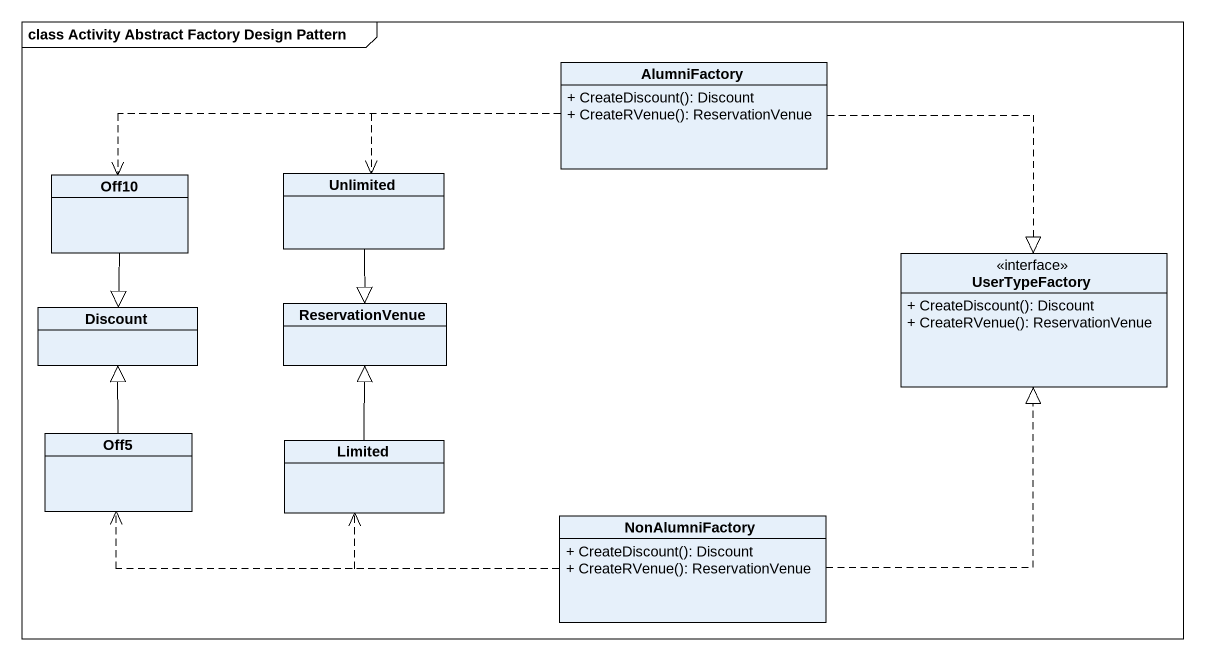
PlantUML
@startuml
mainframe class Activity Abstract Factory Design Pattern
hide circle
hide empty members
skinparam classAttributeIconSize 0
class AlumniFactory {
  + CreateDiscount(): Discount
  + CreateRVenue(): ReservationVenue
}
class Off10
class Unlimited
class UserTypeFactory <<interface>> {
  + CreateDiscount(): Discount
  + CreateRVenue(): ReservationVenue
}
class Discount
class ReservationVenue
class Off5
class Limited
class NonAlumniFactory {
  + CreateDiscount(): Discount
  + CreateRVenue(): ReservationVenue
}
AlumniFactory .left.> Off10
AlumniFactory .left.> Unlimited
AlumniFactory ..|> UserTypeFactory
Off10 --|> Discount
Unlimited --|> ReservationVenue
Off5 -up-|> Discount
Limited -up-|> ReservationVenue
NonAlumniFactory .up.|> UserTypeFactory
NonAlumniFactory .left.> Off5
NonAlumniFactory .left.> Limited
@enduml
